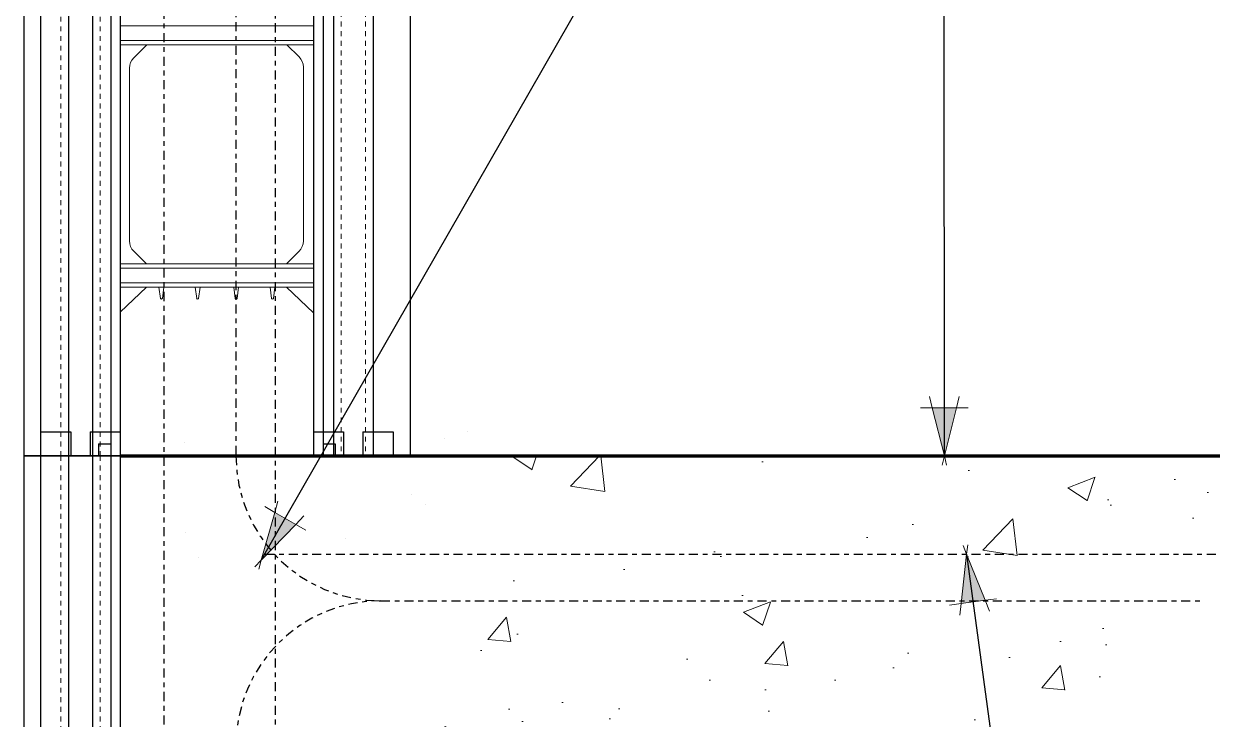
# Model space of a CAD drawing. Header units: inches. Extents: x -66.2 to 5.8, y 249.7 to 328.9.
# Drawn here: x -42.75 to -18.13, y 299.44 to 313.85 of the extents above; entities that cross this region are included whole.
import ezdxf

# ---------------------------------------------------------------- set-up
doc = ezdxf.new("R2010")
doc.units = ezdxf.units.IN
doc.header["$MEASUREMENT"] = 0
for name, pattern in [('CENTER', [2, 1.25, -0.25, 0.25, -0.25]), ('DASHED2', [0.375, 0.25, -0.125]), ('HIDDEN', [0.375, 0.25, -0.125])]:
    doc.linetypes.add(name, pattern=pattern)
for name, color, linetype, lineweight in [('A2 Hatch', 8, 'Continuous', 9), ('DETAILS', 7, 'Continuous', 13), ('DIM', 3, 'Continuous', 13), ('GRADE', 5, 'Continuous', 100), ('REBAR', 2, 'CENTER', 30)]:
    doc.layers.add(name, color=color, linetype=linetype, lineweight=lineweight)
doc.styles.add('ARCTEXT', font='arctext.shx', dxfattribs={"width": 0.85})
doc.dimstyles.new('ARCTEXT1-4', dxfattribs={"dimtxt": 4, "dimasz": 2, "dimexe": 2, "dimexo": 2, "dimgap": 2, "dimtad": 1, "dimdec": 4, "dimzin": 3, "dimdsep": 46, "dimlunit": 4, "dimtxsty": 'ARCTEXT', "dimblk": 'ARCHTICK', "dimcen": 2, "dimaunit": 1, "dimadec": 0, "dimazin": 0, "dimtfac": 1, "dimtdec": 4, "dimtmove": 2, "dimatfit": 3, "dimldrblk": 'arrow', "dimfxl": 1, "dimtolj": 1, "dimtzin": 0, "dimarcsym": 0})

# ---------------------------------------------------------------- blocks, each defined once
blk = doc.blocks.new('_ArchTick')
at = {"color": 0, "linetype": 'ByBlock', "const_width": 0.15}
blk.add_lwpolyline([(-0.5, -0.5), (0.5, 0.5)], dxfattribs=at)
blk = doc.blocks.new('arrow')
at = {"layer": 'DIM'}
blk.add_hatch(color=253, dxfattribs=at).paths.add_polyline_path([(-2, 0.5), (-2, -0.5), (0, 0)])
at = {"layer": 'DIM', "lineweight": 9}
for points in [[(-2, 0.983), (-2, 0.5), (-2.469, 0.617)], [(0.374, 0.094), (0, 0)], [(0.374, -0.094), (0, 0)], [(-2, -0.983), (-2, -0.5), (-2.469, -0.617)]]:
    blk.add_lwpolyline(points, dxfattribs=at)
at = {"layer": 'DIM', "lineweight": 15}
blk.add_lwpolyline([(0, 0), (-2, -0.5), (-2, 0.5), (0, 0)], dxfattribs=at)

msp = doc.modelspace()

# ---------------------------------------------------------------- hatches: boundary and pattern name
at = {"layer": 'A2 Hatch', "ltscale": 0.15}
h = msp.add_hatch(dxfattribs=at)
h.set_pattern_fill('AR-CONC', color=256, scale=0.8, style=0)
h.set_pattern_definition([(50, (-6098.183, 1932.9083), (5.7380815, -0.502017), [0.6, -6.6]), (355, (-6098.183, 1932.908), (-1.1100107, 6.017537), [0.48, -5.28]), (100.4514, (-6097.705, 1932.8664), (4.628075, 5.5155163), [0.5099215, -5.609137]), (46.1842, (-6098.183, 1934.508), (8.537928, -1.324152), [0.9, -9.9]), (96.6356, (-6097.471, 1934.398), (7.477302, 7.792943), [0.764882, -8.413704]), (351.1842, (-6098.183, 1934.508), (7.477296, 7.792949), [0.72, -7.92]), (21, (-6097.383, 1934.1083), (4.7752564, -3.220951), [0.6, -6.6]), (326, (-6097.383, 1934.108), (1.9465227, 5.8012004), [0.48, -5.28]), (71.4514, (-6096.985, 1933.84), (6.721781, 2.580244), [0.5099215, -5.609137]), (37.5, (-6098.183, 1932.9083), (0.09727884, 2.6631508), [0, -5.216, 0, -5.36, 0, -5.3]), (7.5, (-6098.183, 1932.9083), (2.1045563, 3.1552937), [0, -3.056, 0, -5.096, 0, -2.02]), (327.5, (-6099.967, 1932.9083), (4.2705795, -0.180439), [0, -2, 0, -6.24, 0, -8.28]), (317.5, (-6100.767, 1932.9083), (4.6654894, 0.8008399), [0, -2.6, 0, -4.144, 0, -5.88])])
h.paths.add_polyline_path([(-34.336, 296.89), (-0.708, 296.89), (0.773, 299.89), (-1.841, 301.18), (4.659, 301.18), (2.046, 302.47), (3.24, 304.89), (-34.336, 304.89)])

# ---------------------------------------------------------------- linework, layer by layer
at = {"color": 1}
for p, q in [((-42.396, 317.39), (-42.396, 304.89)), ((-41.821, 317.39), (-41.821, 304.89)), ((-41.321, 317.39), (-41.321, 304.89)), ((-40.746, 317.39), (-40.746, 304.89)), ((-36.746, 317.39), (-36.746, 304.89)), ((-40.946, 317.14), (-40.946, 304.89)), ((-36.546, 317.14), (-36.546, 304.89)), ((-42.746, 316.89), (-42.746, 304.89)), ((-36.331, 316.89), (-36.331, 304.89)), ((-35.511, 316.89), (-35.511, 304.89)), ((-34.746, 316.89), (-34.746, 304.89)), ((-42.396, 305.39), (-41.771, 305.39)), ((-42.396, 305.39), (-41.771, 305.39)), ((-42.396, 305.39), (-41.771, 305.39)), ((-42.396, 305.39), (-41.771, 305.39)), ((-42.396, 305.39), (-41.771, 305.39)), ((-42.396, 305.39), (-41.771, 305.39)), ((-42.396, 305.39), (-41.771, 305.39)), ((-42.396, 305.39), (-41.771, 305.39)), ((-42.396, 305.39), (-41.771, 305.39)), ((-42.396, 305.39), (-41.771, 305.39)), ((-42.396, 305.39), (-41.771, 305.39)), ((-42.396, 305.39), (-41.771, 305.39)), ((-42.396, 305.39), (-41.771, 305.39)), ((-42.396, 305.39), (-41.771, 305.39)), ((-42.396, 305.39), (-41.771, 305.39)), ((-42.396, 305.39), (-41.771, 305.39)), ((-41.771, 305.39), (-41.771, 304.89)), ((-41.771, 305.39), (-41.771, 304.89)), ((-41.771, 305.39), (-41.771, 304.89)), ((-41.771, 305.39), (-41.771, 304.89)), ((-41.771, 305.39), (-41.771, 304.89)), ((-41.771, 305.39), (-41.771, 304.89)), ((-41.771, 305.39), (-41.771, 304.89)), ((-41.771, 305.39), (-41.771, 304.89)), ((-41.771, 305.39), (-41.771, 304.89)), ((-41.771, 305.39), (-41.771, 304.89)), ((-41.771, 305.39), (-41.771, 304.89)), ((-41.771, 305.39), (-41.771, 304.89)), ((-41.771, 305.39), (-41.771, 304.89)), ((-41.771, 305.39), (-41.771, 304.89)), ((-41.771, 305.39), (-41.771, 304.89)), ((-41.771, 305.39), (-41.771, 304.89)), ((-41.371, 305.39), (-41.371, 304.89)), ((-41.371, 305.39), (-40.746, 305.39)), ((-41.371, 305.39), (-41.371, 304.89)), ((-41.371, 305.39), (-40.746, 305.39)), ((-41.371, 305.39), (-41.371, 304.89)), ((-41.371, 305.39), (-40.746, 305.39)), ((-41.371, 305.39), (-41.371, 304.89)), ((-41.371, 305.39), (-40.746, 305.39)), ((-41.371, 305.39), (-41.371, 304.89)), ((-41.371, 305.39), (-40.746, 305.39)), ((-41.371, 305.39), (-41.371, 304.89)), ((-41.371, 305.39), (-40.746, 305.39)), ((-41.371, 305.39), (-41.371, 304.89)), ((-41.371, 305.39), (-40.746, 305.39)), ((-41.371, 305.39), (-41.371, 304.89)), ((-41.371, 305.39), (-40.746, 305.39)), ((-41.371, 305.39), (-41.371, 304.89)), ((-41.371, 305.39), (-40.746, 305.39)), ((-41.371, 305.39), (-41.371, 304.89)), ((-41.371, 305.39), (-40.746, 305.39)), ((-41.371, 305.39), (-41.371, 304.89)), ((-41.371, 305.39), (-40.746, 305.39)), ((-41.371, 305.39), (-41.371, 304.89)), ((-41.371, 305.39), (-40.746, 305.39)), ((-41.371, 305.39), (-41.371, 304.89)), ((-41.371, 305.39), (-40.746, 305.39)), ((-41.371, 305.39), (-41.371, 304.89)), ((-41.371, 305.39), (-40.746, 305.39)), ((-41.371, 305.39), (-41.371, 304.89)), ((-41.371, 305.39), (-40.746, 305.39)), ((-41.371, 305.39), (-41.371, 304.89)), ((-41.371, 305.39), (-40.746, 305.39)), ((-36.746, 305.39), (-36.121, 305.39)), ((-36.746, 305.39), (-36.121, 305.39)), ((-36.746, 305.39), (-36.121, 305.39)), ((-36.746, 305.39), (-36.121, 305.39)), ((-36.746, 305.39), (-36.121, 305.39)), ((-36.746, 305.39), (-36.121, 305.39)), ((-36.746, 305.39), (-36.121, 305.39)), ((-36.746, 305.39), (-36.121, 305.39)), ((-36.746, 305.39), (-36.121, 305.39)), ((-36.746, 305.39), (-36.121, 305.39)), ((-36.746, 305.39), (-36.121, 305.39)), ((-36.746, 305.39), (-36.121, 305.39)), ((-36.746, 305.39), (-36.121, 305.39)), ((-36.746, 305.39), (-36.121, 305.39)), ((-36.746, 305.39), (-36.121, 305.39)), ((-36.746, 305.39), (-36.121, 305.39)), ((-36.121, 305.39), (-36.121, 304.89)), ((-36.121, 305.39), (-36.121, 304.89)), ((-36.121, 305.39), (-36.121, 304.89)), ((-36.121, 305.39), (-36.121, 304.89)), ((-36.121, 305.39), (-36.121, 304.89)), ((-36.121, 305.39), (-36.121, 304.89)), ((-36.121, 305.39), (-36.121, 304.89)), ((-36.121, 305.39), (-36.121, 304.89)), ((-36.121, 305.39), (-36.121, 304.89)), ((-36.121, 305.39), (-36.121, 304.89)), ((-36.121, 305.39), (-36.121, 304.89)), ((-36.121, 305.39), (-36.121, 304.89)), ((-36.121, 305.39), (-36.121, 304.89)), ((-36.121, 305.39), (-36.121, 304.89)), ((-36.121, 305.39), (-36.121, 304.89)), ((-36.121, 305.39), (-36.121, 304.89)), ((-35.721, 305.39), (-35.721, 304.89)), ((-35.721, 305.39), (-35.096, 305.39)), ((-35.721, 305.39), (-35.721, 304.89)), ((-35.721, 305.39), (-35.096, 305.39)), ((-35.721, 305.39), (-35.721, 304.89)), ((-35.721, 305.39), (-35.096, 305.39)), ((-35.721, 305.39), (-35.721, 304.89)), ((-35.721, 305.39), (-35.096, 305.39)), ((-35.721, 305.39), (-35.721, 304.89)), ((-35.721, 305.39), (-35.096, 305.39)), ((-35.721, 305.39), (-35.721, 304.89)), ((-35.721, 305.39), (-35.096, 305.39)), ((-35.721, 305.39), (-35.721, 304.89)), ((-35.721, 305.39), (-35.096, 305.39)), ((-35.721, 305.39), (-35.721, 304.89)), ((-35.721, 305.39), (-35.096, 305.39)), ((-35.721, 305.39), (-35.721, 304.89)), ((-35.721, 305.39), (-35.096, 305.39)), ((-35.721, 305.39), (-35.721, 304.89)), ((-35.721, 305.39), (-35.096, 305.39)), ((-35.721, 305.39), (-35.721, 304.89)), ((-35.721, 305.39), (-35.096, 305.39)), ((-35.721, 305.39), (-35.721, 304.89)), ((-35.721, 305.39), (-35.096, 305.39)), ((-35.721, 305.39), (-35.721, 304.89)), ((-35.721, 305.39), (-35.096, 305.39)), ((-35.721, 305.39), (-35.721, 304.89)), ((-35.721, 305.39), (-35.096, 305.39)), ((-35.721, 305.39), (-35.721, 304.89)), ((-35.721, 305.39), (-35.096, 305.39)), ((-35.721, 305.39), (-35.721, 304.89)), ((-35.721, 305.39), (-35.096, 305.39)), ((-35.096, 305.39), (-35.096, 304.89)), ((-35.096, 305.39), (-35.096, 304.89)), ((-35.096, 305.39), (-35.096, 304.89)), ((-35.096, 305.39), (-35.096, 304.89)), ((-35.096, 305.39), (-35.096, 304.89)), ((-35.096, 305.39), (-35.096, 304.89)), ((-35.096, 305.39), (-35.096, 304.89)), ((-35.096, 305.39), (-35.096, 304.89)), ((-35.096, 305.39), (-35.096, 304.89)), ((-35.096, 305.39), (-35.096, 304.89)), ((-35.096, 305.39), (-35.096, 304.89)), ((-35.096, 305.39), (-35.096, 304.89)), ((-35.096, 305.39), (-35.096, 304.89)), ((-35.096, 305.39), (-35.096, 304.89)), ((-35.096, 305.39), (-35.096, 304.89)), ((-35.096, 305.39), (-35.096, 304.89)), ((-41.196, 305.14), (-41.196, 304.89)), ((-41.196, 305.14), (-40.946, 305.14)), ((-41.196, 305.14), (-41.196, 304.89)), ((-41.196, 305.14), (-40.946, 305.14)), ((-41.196, 305.14), (-41.196, 304.89)), ((-41.196, 305.14), (-40.946, 305.14)), ((-41.196, 305.14), (-41.196, 304.89)), ((-41.196, 305.14), (-40.946, 305.14)), ((-41.196, 305.14), (-41.196, 304.89)), ((-41.196, 305.14), (-40.946, 305.14)), ((-41.196, 305.14), (-41.196, 304.89)), ((-41.196, 305.14), (-40.946, 305.14)), ((-41.196, 305.14), (-41.196, 304.89)), ((-41.196, 305.14), (-40.946, 305.14)), ((-41.196, 305.14), (-41.196, 304.89)), ((-41.196, 305.14), (-40.946, 305.14)), ((-41.196, 305.14), (-41.196, 304.89)), ((-41.196, 305.14), (-40.946, 305.14)), ((-41.196, 305.14), (-41.196, 304.89)), ((-41.196, 305.14), (-40.946, 305.14)), ((-41.196, 305.14), (-41.196, 304.89)), ((-41.196, 305.14), (-40.946, 305.14)), ((-41.196, 305.14), (-41.196, 304.89)), ((-41.196, 305.14), (-40.946, 305.14)), ((-41.196, 305.14), (-41.196, 304.89)), ((-41.196, 305.14), (-40.946, 305.14)), ((-41.196, 305.14), (-41.196, 304.89)), ((-41.196, 305.14), (-40.946, 305.14)), ((-41.196, 305.14), (-41.196, 304.89)), ((-41.196, 305.14), (-40.946, 305.14)), ((-41.196, 305.14), (-41.196, 304.89)), ((-41.196, 305.14), (-40.946, 305.14)), ((-36.546, 305.14), (-36.296, 305.14)), ((-36.546, 305.14), (-36.296, 305.14)), ((-36.546, 305.14), (-36.296, 305.14)), ((-36.546, 305.14), (-36.296, 305.14)), ((-36.546, 305.14), (-36.296, 305.14)), ((-36.546, 305.14), (-36.296, 305.14)), ((-36.546, 305.14), (-36.296, 305.14)), ((-36.546, 305.14), (-36.296, 305.14)), ((-36.546, 305.14), (-36.296, 305.14)), ((-36.546, 305.14), (-36.296, 305.14)), ((-36.546, 305.14), (-36.296, 305.14)), ((-36.546, 305.14), (-36.296, 305.14)), ((-36.546, 305.14), (-36.296, 305.14)), ((-36.546, 305.14), (-36.296, 305.14)), ((-36.546, 305.14), (-36.296, 305.14)), ((-36.546, 305.14), (-36.296, 305.14)), ((-36.296, 305.14), (-36.296, 304.89)), ((-36.296, 305.14), (-36.296, 304.89)), ((-36.296, 305.14), (-36.296, 304.89)), ((-36.296, 305.14), (-36.296, 304.89)), ((-36.296, 305.14), (-36.296, 304.89)), ((-36.296, 305.14), (-36.296, 304.89)), ((-36.296, 305.14), (-36.296, 304.89)), ((-36.296, 305.14), (-36.296, 304.89)), ((-36.296, 305.14), (-36.296, 304.89)), ((-36.296, 305.14), (-36.296, 304.89)), ((-36.296, 305.14), (-36.296, 304.89)), ((-36.296, 305.14), (-36.296, 304.89)), ((-36.296, 305.14), (-36.296, 304.89)), ((-36.296, 305.14), (-36.296, 304.89)), ((-36.296, 305.14), (-36.296, 304.89)), ((-36.296, 305.14), (-36.296, 304.89)), ((-42.746, 304.89), (-40.746, 304.89)), ((-42.746, 304.89), (-41.196, 304.89)), ((-42.746, 304.89), (-40.746, 304.89)), ((-42.746, 304.89), (-40.746, 304.89)), ((-42.746, 304.89), (-41.196, 304.89)), ((-42.746, 304.89), (-40.746, 304.89)), ((-42.746, 304.89), (-40.746, 304.89)), ((-42.746, 304.89), (-40.746, 304.89)), ((-42.746, 304.89), (-41.196, 304.89)), ((-42.746, 304.89), (-40.746, 304.89)), ((-42.746, 304.89), (-40.746, 304.89)), ((-42.746, 304.89), (-41.196, 304.89)), ((-42.746, 304.89), (-40.746, 304.89)), ((-42.746, 304.89), (-40.746, 304.89)), ((-42.746, 304.89), (-40.746, 304.89)), ((-42.746, 304.89), (-41.196, 304.89)), ((-42.746, 304.89), (-40.746, 304.89)), ((-42.746, 304.89), (-40.746, 304.89)), ((-42.746, 304.89), (-41.196, 304.89)), ((-42.746, 304.89), (-40.746, 304.89)), ((-42.746, 304.89), (-40.746, 304.89)), ((-42.746, 304.89), (-40.746, 304.89)), ((-42.746, 304.89), (-41.196, 304.89)), ((-42.746, 304.89), (-40.746, 304.89)), ((-42.746, 304.89), (-40.746, 304.89)), ((-42.746, 304.89), (-41.196, 304.89)), ((-42.746, 304.89), (-40.746, 304.89)), ((-42.746, 304.89), (-40.746, 304.89)), ((-42.746, 304.89), (-40.746, 304.89)), ((-42.746, 304.89), (-41.196, 304.89)), ((-42.746, 304.89), (-40.746, 304.89)), ((-42.746, 304.89), (-40.746, 304.89)), ((-42.746, 304.89), (-41.196, 304.89)), ((-42.746, 304.89), (-40.746, 304.89)), ((-42.746, 304.89), (-40.746, 304.89)), ((-42.746, 304.89), (-40.746, 304.89)), ((-42.746, 304.89), (-41.196, 304.89)), ((-42.746, 304.89), (-40.746, 304.89)), ((-42.746, 304.89), (-40.746, 304.89)), ((-42.746, 304.89), (-41.196, 304.89)), ((-42.746, 304.89), (-40.746, 304.89)), ((-42.746, 304.89), (-40.746, 304.89)), ((-42.746, 304.89), (-40.746, 304.89)), ((-42.746, 304.89), (-41.196, 304.89)), ((-42.746, 304.89), (-40.746, 304.89)), ((-42.746, 304.89), (-40.746, 304.89)), ((-42.746, 304.89), (-41.196, 304.89)), ((-42.746, 304.89), (-40.746, 304.89)), ((-42.746, 304.89), (-40.746, 304.89)), ((-42.746, 304.89), (-40.746, 304.89)), ((-42.746, 304.89), (-41.196, 304.89)), ((-42.746, 304.89), (-40.746, 304.89)), ((-42.746, 304.89), (-40.746, 304.89)), ((-42.746, 304.89), (-41.196, 304.89)), ((-42.746, 304.89), (-40.746, 304.89)), ((-42.746, 304.89), (-40.746, 304.89)), ((-42.746, 304.89), (-42.746, 284.89)), ((-42.396, 304.89), (-42.396, 284.89)), ((-41.321, 304.89), (-41.821, 304.89)), ((-41.321, 304.89), (-41.821, 304.89)), ((-41.321, 304.89), (-41.821, 304.89)), ((-41.321, 304.89), (-41.821, 304.89)), ((-41.321, 304.89), (-41.821, 304.89)), ((-41.321, 304.89), (-41.821, 304.89)), ((-41.321, 304.89), (-41.821, 304.89)), ((-41.321, 304.89), (-41.821, 304.89)), ((-41.321, 304.89), (-41.821, 304.89)), ((-41.321, 304.89), (-41.821, 304.89)), ((-41.321, 304.89), (-41.821, 304.89)), ((-41.321, 304.89), (-41.821, 304.89)), ((-41.321, 304.89), (-41.821, 304.89)), ((-41.321, 304.89), (-41.821, 304.89)), ((-41.321, 304.89), (-41.821, 304.89)), ((-41.321, 304.89), (-41.821, 304.89)), ((-41.821, 304.89), (-41.821, 284.89)), ((-41.321, 304.89), (-41.321, 284.89)), ((-40.946, 304.89), (-40.746, 304.89)), ((-40.946, 304.89), (-40.746, 304.89)), ((-40.946, 304.89), (-40.746, 304.89)), ((-40.946, 304.89), (-40.746, 304.89)), ((-40.946, 304.89), (-40.746, 304.89)), ((-40.946, 304.89), (-40.746, 304.89)), ((-40.946, 304.89), (-40.746, 304.89)), ((-40.946, 304.89), (-40.746, 304.89)), ((-40.946, 304.89), (-40.746, 304.89)), ((-40.946, 304.89), (-40.746, 304.89)), ((-40.946, 304.89), (-40.746, 304.89)), ((-40.946, 304.89), (-40.746, 304.89)), ((-40.946, 304.89), (-40.746, 304.89)), ((-40.946, 304.89), (-40.746, 304.89)), ((-40.946, 304.89), (-40.746, 304.89)), ((-40.946, 304.89), (-40.746, 304.89)), ((-40.946, 304.89), (-40.946, 284.89)), ((-40.746, 304.89), (-40.746, 284.89)), ((-36.746, 304.89), (-34.746, 304.89)), ((-36.746, 304.89), (-36.546, 304.89)), ((-36.746, 304.89), (-34.746, 304.89)), ((-36.746, 304.89), (-34.746, 304.89)), ((-36.746, 304.89), (-36.546, 304.89)), ((-36.746, 304.89), (-34.746, 304.89)), ((-36.746, 304.89), (-34.746, 304.89)), ((-36.746, 304.89), (-34.746, 304.89)), ((-36.746, 304.89), (-36.546, 304.89)), ((-36.746, 304.89), (-34.746, 304.89)), ((-36.746, 304.89), (-34.746, 304.89)), ((-36.746, 304.89), (-36.546, 304.89)), ((-36.746, 304.89), (-34.746, 304.89)), ((-36.746, 304.89), (-34.746, 304.89)), ((-36.746, 304.89), (-34.746, 304.89)), ((-36.746, 304.89), (-36.546, 304.89)), ((-36.746, 304.89), (-34.746, 304.89)), ((-36.746, 304.89), (-34.746, 304.89)), ((-36.746, 304.89), (-36.546, 304.89)), ((-36.746, 304.89), (-34.746, 304.89)), ((-36.746, 304.89), (-34.746, 304.89)), ((-36.746, 304.89), (-34.746, 304.89)), ((-36.746, 304.89), (-36.546, 304.89)), ((-36.746, 304.89), (-34.746, 304.89)), ((-36.746, 304.89), (-34.746, 304.89)), ((-36.746, 304.89), (-36.546, 304.89)), ((-36.746, 304.89), (-34.746, 304.89)), ((-36.746, 304.89), (-34.746, 304.89)), ((-36.746, 304.89), (-34.746, 304.89)), ((-36.746, 304.89), (-36.546, 304.89)), ((-36.746, 304.89), (-34.746, 304.89)), ((-36.746, 304.89), (-34.746, 304.89)), ((-36.746, 304.89), (-36.546, 304.89)), ((-36.746, 304.89), (-34.746, 304.89)), ((-36.746, 304.89), (-34.746, 304.89)), ((-36.746, 304.89), (-34.746, 304.89)), ((-36.746, 304.89), (-36.546, 304.89)), ((-36.746, 304.89), (-34.746, 304.89)), ((-36.746, 304.89), (-34.746, 304.89)), ((-36.746, 304.89), (-36.546, 304.89)), ((-36.746, 304.89), (-34.746, 304.89)), ((-36.746, 304.89), (-34.746, 304.89)), ((-36.746, 304.89), (-34.746, 304.89)), ((-36.746, 304.89), (-36.546, 304.89)), ((-36.746, 304.89), (-34.746, 304.89)), ((-36.746, 304.89), (-34.746, 304.89)), ((-36.746, 304.89), (-36.546, 304.89)), ((-36.746, 304.89), (-34.746, 304.89)), ((-36.746, 304.89), (-34.746, 304.89)), ((-36.746, 304.89), (-34.746, 304.89)), ((-36.746, 304.89), (-36.546, 304.89)), ((-36.746, 304.89), (-34.746, 304.89)), ((-36.746, 304.89), (-34.746, 304.89)), ((-36.746, 304.89), (-36.546, 304.89)), ((-36.746, 304.89), (-34.746, 304.89)), ((-36.746, 304.89), (-34.746, 304.89)), ((-36.331, 304.89), (-34.746, 304.89)), ((-36.331, 304.89), (-34.746, 304.89)), ((-36.331, 304.89), (-34.746, 304.89)), ((-36.331, 304.89), (-34.746, 304.89)), ((-36.331, 304.89), (-34.746, 304.89)), ((-36.331, 304.89), (-34.746, 304.89)), ((-36.331, 304.89), (-34.746, 304.89)), ((-36.331, 304.89), (-34.746, 304.89)), ((-36.331, 304.89), (-34.746, 304.89)), ((-36.331, 304.89), (-34.746, 304.89)), ((-36.331, 304.89), (-34.746, 304.89)), ((-36.331, 304.89), (-34.746, 304.89)), ((-36.331, 304.89), (-34.746, 304.89)), ((-36.331, 304.89), (-34.746, 304.89)), ((-36.331, 304.89), (-34.746, 304.89)), ((-36.331, 304.89), (-34.746, 304.89)), ((-33.336, 304.89), (-31.419, 304.89)), ((-33.044, 304.89), (-33.336, 304.89))]:
    msp.add_line(p, q, dxfattribs=at)
at = {"ltscale": 0.15}
for p, q in [((-34.745, 305.966), (-34.745, 305.966)), ((-34.025, 305.253), (-34.025, 305.253)), ((-33.555, 305.393), (-33.555, 305.393)), ((-39.411, 305.165), (-39.411, 305.165)), ((-40.746, 304.89), (-42.746, 304.89)), ((-40.746, 304.89), (-42.746, 304.89)), ((-40.746, 304.89), (-42.746, 304.89)), ((-40.746, 304.89), (-42.746, 304.89)), ((-40.746, 304.89), (-42.746, 304.89)), ((-40.746, 304.89), (-42.746, 304.89)), ((-40.746, 304.89), (-42.746, 304.89)), ((-40.746, 304.89), (-42.746, 304.89)), ((-40.746, 304.89), (-42.746, 304.89)), ((-40.746, 304.89), (-42.746, 304.89)), ((-40.746, 304.89), (-42.746, 304.89)), ((-40.746, 304.89), (-42.746, 304.89)), ((-40.746, 304.89), (-42.746, 304.89)), ((-40.746, 304.89), (-42.746, 304.89)), ((-40.746, 304.89), (-42.746, 304.89)), ((-40.746, 304.89), (-42.746, 304.89)), ((-41.771, 304.89), (-41.371, 304.89)), ((-41.771, 304.89), (-41.371, 304.89)), ((-41.771, 304.89), (-41.371, 304.89)), ((-41.771, 304.89), (-41.371, 304.89)), ((-41.771, 304.89), (-41.371, 304.89)), ((-41.771, 304.89), (-41.371, 304.89)), ((-41.771, 304.89), (-41.371, 304.89)), ((-41.771, 304.89), (-41.371, 304.89)), ((-41.771, 304.89), (-41.371, 304.89)), ((-41.771, 304.89), (-41.371, 304.89)), ((-41.771, 304.89), (-41.371, 304.89)), ((-41.771, 304.89), (-41.371, 304.89)), ((-41.771, 304.89), (-41.371, 304.89)), ((-41.771, 304.89), (-41.371, 304.89)), ((-41.771, 304.89), (-41.371, 304.89)), ((-41.771, 304.89), (-41.371, 304.89)), ((-36.746, 304.89), (-34.746, 304.89)), ((-36.746, 304.89), (-34.746, 304.89)), ((-36.746, 304.89), (-34.746, 304.89)), ((-36.746, 304.89), (-34.746, 304.89)), ((-36.746, 304.89), (-34.746, 304.89)), ((-36.746, 304.89), (-34.746, 304.89)), ((-36.746, 304.89), (-34.746, 304.89)), ((-36.746, 304.89), (-34.746, 304.89)), ((-36.746, 304.89), (-34.746, 304.89)), ((-36.746, 304.89), (-34.746, 304.89)), ((-36.746, 304.89), (-34.746, 304.89)), ((-36.746, 304.89), (-34.746, 304.89)), ((-36.746, 304.89), (-34.746, 304.89)), ((-36.746, 304.89), (-34.746, 304.89)), ((-36.746, 304.89), (-34.746, 304.89)), ((-36.746, 304.89), (-34.746, 304.89)), ((-34.722, 304.096), (-34.722, 304.096)), ((-34.423, 303.89), (-34.423, 303.89)), ((-39.387, 303.295), (-39.387, 303.295)), ((-36.09, 303.184), (-36.09, 303.184)), ((-39.12, 302.785), (-39.12, 302.785))]:
    msp.add_line(p, q, dxfattribs=at)
at = {"color": 1, "linetype": 'HIDDEN', "ltscale": 0.02}
for p, q in [((-42.396, 305.39), (-41.771, 305.39)), ((-42.396, 305.39), (-41.771, 305.39)), ((-42.396, 305.39), (-41.771, 305.39)), ((-42.396, 305.39), (-41.771, 305.39)), ((-42.396, 305.39), (-41.771, 305.39)), ((-42.396, 305.39), (-41.771, 305.39)), ((-42.396, 305.39), (-41.771, 305.39)), ((-42.396, 305.39), (-41.771, 305.39)), ((-42.396, 305.39), (-41.771, 305.39)), ((-42.396, 305.39), (-41.771, 305.39)), ((-42.396, 305.39), (-41.771, 305.39)), ((-42.396, 305.39), (-41.771, 305.39)), ((-42.396, 305.39), (-41.771, 305.39)), ((-42.396, 305.39), (-41.771, 305.39)), ((-42.396, 305.39), (-41.771, 305.39)), ((-42.396, 305.39), (-41.771, 305.39)), ((-42.396, 305.39), (-41.771, 305.39)), ((-42.396, 305.39), (-41.771, 305.39)), ((-42.396, 305.39), (-41.771, 305.39)), ((-42.396, 305.39), (-41.771, 305.39)), ((-42.396, 305.39), (-41.771, 305.39)), ((-42.396, 305.39), (-41.771, 305.39)), ((-42.396, 305.39), (-41.771, 305.39)), ((-42.396, 305.39), (-41.771, 305.39)), ((-42.396, 305.39), (-41.771, 305.39)), ((-42.396, 305.39), (-41.771, 305.39)), ((-42.396, 305.39), (-41.771, 305.39)), ((-42.396, 305.39), (-41.771, 305.39)), ((-42.396, 305.39), (-41.771, 305.39)), ((-42.396, 305.39), (-41.771, 305.39)), ((-42.396, 305.39), (-41.771, 305.39)), ((-42.396, 305.39), (-41.771, 305.39)), ((-42.396, 305.39), (-41.771, 305.39)), ((-42.396, 305.39), (-41.771, 305.39)), ((-42.396, 305.39), (-41.771, 305.39)), ((-42.396, 305.39), (-41.771, 305.39)), ((-42.396, 305.39), (-41.771, 305.39)), ((-42.396, 305.39), (-41.771, 305.39)), ((-42.396, 305.39), (-41.771, 305.39)), ((-42.396, 305.39), (-41.771, 305.39)), ((-41.771, 305.39), (-41.771, 304.89)), ((-41.771, 305.39), (-41.771, 304.89)), ((-41.771, 305.39), (-41.771, 304.89)), ((-41.771, 305.39), (-41.771, 304.89)), ((-41.771, 305.39), (-41.771, 304.89)), ((-41.771, 305.39), (-41.771, 304.89)), ((-41.771, 305.39), (-41.771, 304.89)), ((-41.771, 305.39), (-41.771, 304.89)), ((-41.771, 305.39), (-41.771, 304.89)), ((-41.771, 305.39), (-41.771, 304.89)), ((-41.771, 305.39), (-41.771, 304.89)), ((-41.771, 305.39), (-41.771, 304.89)), ((-41.771, 305.39), (-41.771, 304.89)), ((-41.771, 305.39), (-41.771, 304.89)), ((-41.771, 305.39), (-41.771, 304.89)), ((-41.771, 305.39), (-41.771, 304.89)), ((-41.771, 305.39), (-41.771, 304.89)), ((-41.771, 305.39), (-41.771, 304.89)), ((-41.771, 305.39), (-41.771, 304.89)), ((-41.771, 305.39), (-41.771, 304.89)), ((-41.771, 305.39), (-41.771, 304.89)), ((-41.771, 305.39), (-41.771, 304.89)), ((-41.771, 305.39), (-41.771, 304.89)), ((-41.771, 305.39), (-41.771, 304.89)), ((-41.771, 305.39), (-41.771, 304.89)), ((-41.771, 305.39), (-41.771, 304.89)), ((-41.771, 305.39), (-41.771, 304.89)), ((-41.771, 305.39), (-41.771, 304.89)), ((-41.771, 305.39), (-41.771, 304.89)), ((-41.771, 305.39), (-41.771, 304.89)), ((-41.771, 305.39), (-41.771, 304.89)), ((-41.771, 305.39), (-41.771, 304.89)), ((-41.771, 305.39), (-41.771, 304.89)), ((-41.771, 305.39), (-41.771, 304.89)), ((-41.771, 305.39), (-41.771, 304.89)), ((-41.771, 305.39), (-41.771, 304.89)), ((-41.771, 305.39), (-41.771, 304.89)), ((-41.771, 305.39), (-41.771, 304.89)), ((-41.771, 305.39), (-41.771, 304.89)), ((-41.771, 305.39), (-41.771, 304.89)), ((-41.371, 305.39), (-41.371, 304.89)), ((-41.371, 305.39), (-40.746, 305.39)), ((-41.371, 305.39), (-41.371, 304.89)), ((-41.371, 305.39), (-40.746, 305.39)), ((-41.371, 305.39), (-41.371, 304.89)), ((-41.371, 305.39), (-40.746, 305.39)), ((-41.371, 305.39), (-41.371, 304.89)), ((-41.371, 305.39), (-40.746, 305.39)), ((-41.371, 305.39), (-41.371, 304.89)), ((-41.371, 305.39), (-40.746, 305.39)), ((-41.371, 305.39), (-41.371, 304.89)), ((-41.371, 305.39), (-40.746, 305.39)), ((-41.371, 305.39), (-41.371, 304.89)), ((-41.371, 305.39), (-40.746, 305.39)), ((-41.371, 305.39), (-41.371, 304.89)), ((-41.371, 305.39), (-40.746, 305.39)), ((-41.371, 305.39), (-41.371, 304.89)), ((-41.371, 305.39), (-40.746, 305.39)), ((-41.371, 305.39), (-41.371, 304.89)), ((-41.371, 305.39), (-40.746, 305.39)), ((-41.371, 305.39), (-41.371, 304.89)), ((-41.371, 305.39), (-40.746, 305.39)), ((-41.371, 305.39), (-41.371, 304.89)), ((-41.371, 305.39), (-40.746, 305.39)), ((-41.371, 305.39), (-41.371, 304.89)), ((-41.371, 305.39), (-40.746, 305.39)), ((-41.371, 305.39), (-41.371, 304.89)), ((-41.371, 305.39), (-40.746, 305.39)), ((-41.371, 305.39), (-41.371, 304.89)), ((-41.371, 305.39), (-40.746, 305.39)), ((-41.371, 305.39), (-41.371, 304.89)), ((-41.371, 305.39), (-40.746, 305.39)), ((-41.371, 305.39), (-41.371, 304.89)), ((-41.371, 305.39), (-40.746, 305.39)), ((-41.371, 305.39), (-41.371, 304.89)), ((-41.371, 305.39), (-40.746, 305.39)), ((-41.371, 305.39), (-41.371, 304.89)), ((-41.371, 305.39), (-40.746, 305.39)), ((-41.371, 305.39), (-41.371, 304.89)), ((-41.371, 305.39), (-40.746, 305.39)), ((-41.371, 305.39), (-41.371, 304.89)), ((-41.371, 305.39), (-40.746, 305.39)), ((-41.371, 305.39), (-41.371, 304.89)), ((-41.371, 305.39), (-40.746, 305.39)), ((-41.371, 305.39), (-41.371, 304.89)), ((-41.371, 305.39), (-40.746, 305.39)), ((-41.371, 305.39), (-41.371, 304.89)), ((-41.371, 305.39), (-40.746, 305.39)), ((-41.371, 305.39), (-41.371, 304.89)), ((-41.371, 305.39), (-40.746, 305.39)), ((-41.371, 305.39), (-41.371, 304.89)), ((-41.371, 305.39), (-40.746, 305.39)), ((-41.371, 305.39), (-41.371, 304.89)), ((-41.371, 305.39), (-40.746, 305.39)), ((-41.371, 305.39), (-41.371, 304.89)), ((-41.371, 305.39), (-40.746, 305.39)), ((-41.371, 305.39), (-41.371, 304.89)), ((-41.371, 305.39), (-40.746, 305.39)), ((-41.371, 305.39), (-41.371, 304.89)), ((-41.371, 305.39), (-40.746, 305.39)), ((-41.371, 305.39), (-41.371, 304.89)), ((-41.371, 305.39), (-40.746, 305.39)), ((-41.371, 305.39), (-41.371, 304.89)), ((-41.371, 305.39), (-40.746, 305.39)), ((-41.371, 305.39), (-41.371, 304.89)), ((-41.371, 305.39), (-40.746, 305.39)), ((-41.371, 305.39), (-41.371, 304.89)), ((-41.371, 305.39), (-40.746, 305.39)), ((-41.371, 305.39), (-41.371, 304.89)), ((-41.371, 305.39), (-40.746, 305.39)), ((-41.371, 305.39), (-41.371, 304.89)), ((-41.371, 305.39), (-40.746, 305.39)), ((-41.371, 305.39), (-41.371, 304.89)), ((-41.371, 305.39), (-40.746, 305.39)), ((-41.371, 305.39), (-41.371, 304.89)), ((-41.371, 305.39), (-40.746, 305.39)), ((-41.371, 305.39), (-41.371, 304.89)), ((-41.371, 305.39), (-40.746, 305.39)), ((-41.371, 305.39), (-41.371, 304.89)), ((-41.371, 305.39), (-40.746, 305.39)), ((-36.746, 305.39), (-36.121, 305.39)), ((-36.746, 305.39), (-36.121, 305.39)), ((-36.746, 305.39), (-36.121, 305.39)), ((-36.746, 305.39), (-36.121, 305.39)), ((-36.746, 305.39), (-36.121, 305.39)), ((-36.746, 305.39), (-36.121, 305.39)), ((-36.746, 305.39), (-36.121, 305.39)), ((-36.746, 305.39), (-36.121, 305.39)), ((-36.746, 305.39), (-36.121, 305.39)), ((-36.746, 305.39), (-36.121, 305.39)), ((-36.746, 305.39), (-36.121, 305.39)), ((-36.746, 305.39), (-36.121, 305.39)), ((-36.746, 305.39), (-36.121, 305.39)), ((-36.746, 305.39), (-36.121, 305.39)), ((-36.746, 305.39), (-36.121, 305.39)), ((-36.746, 305.39), (-36.121, 305.39)), ((-36.746, 305.39), (-36.121, 305.39)), ((-36.746, 305.39), (-36.121, 305.39)), ((-36.746, 305.39), (-36.121, 305.39)), ((-36.746, 305.39), (-36.121, 305.39)), ((-36.746, 305.39), (-36.121, 305.39)), ((-36.746, 305.39), (-36.121, 305.39)), ((-36.746, 305.39), (-36.121, 305.39)), ((-36.746, 305.39), (-36.121, 305.39)), ((-36.746, 305.39), (-36.121, 305.39)), ((-36.746, 305.39), (-36.121, 305.39)), ((-36.746, 305.39), (-36.121, 305.39)), ((-36.746, 305.39), (-36.121, 305.39)), ((-36.746, 305.39), (-36.121, 305.39)), ((-36.746, 305.39), (-36.121, 305.39)), ((-36.746, 305.39), (-36.121, 305.39)), ((-36.746, 305.39), (-36.121, 305.39)), ((-36.746, 305.39), (-36.121, 305.39)), ((-36.746, 305.39), (-36.121, 305.39)), ((-36.746, 305.39), (-36.121, 305.39)), ((-36.746, 305.39), (-36.121, 305.39)), ((-36.746, 305.39), (-36.121, 305.39)), ((-36.746, 305.39), (-36.121, 305.39)), ((-36.746, 305.39), (-36.121, 305.39)), ((-36.746, 305.39), (-36.121, 305.39)), ((-36.121, 305.39), (-36.121, 304.89)), ((-36.121, 305.39), (-36.121, 304.89)), ((-36.121, 305.39), (-36.121, 304.89)), ((-36.121, 305.39), (-36.121, 304.89)), ((-36.121, 305.39), (-36.121, 304.89)), ((-36.121, 305.39), (-36.121, 304.89)), ((-36.121, 305.39), (-36.121, 304.89)), ((-36.121, 305.39), (-36.121, 304.89)), ((-36.121, 305.39), (-36.121, 304.89)), ((-36.121, 305.39), (-36.121, 304.89)), ((-36.121, 305.39), (-36.121, 304.89)), ((-36.121, 305.39), (-36.121, 304.89)), ((-36.121, 305.39), (-36.121, 304.89)), ((-36.121, 305.39), (-36.121, 304.89)), ((-36.121, 305.39), (-36.121, 304.89)), ((-36.121, 305.39), (-36.121, 304.89)), ((-36.121, 305.39), (-36.121, 304.89)), ((-36.121, 305.39), (-36.121, 304.89)), ((-36.121, 305.39), (-36.121, 304.89)), ((-36.121, 305.39), (-36.121, 304.89)), ((-36.121, 305.39), (-36.121, 304.89)), ((-36.121, 305.39), (-36.121, 304.89)), ((-36.121, 305.39), (-36.121, 304.89)), ((-36.121, 305.39), (-36.121, 304.89)), ((-36.121, 305.39), (-36.121, 304.89)), ((-36.121, 305.39), (-36.121, 304.89)), ((-36.121, 305.39), (-36.121, 304.89)), ((-36.121, 305.39), (-36.121, 304.89)), ((-36.121, 305.39), (-36.121, 304.89)), ((-36.121, 305.39), (-36.121, 304.89)), ((-36.121, 305.39), (-36.121, 304.89)), ((-36.121, 305.39), (-36.121, 304.89)), ((-36.121, 305.39), (-36.121, 304.89)), ((-36.121, 305.39), (-36.121, 304.89)), ((-36.121, 305.39), (-36.121, 304.89)), ((-36.121, 305.39), (-36.121, 304.89)), ((-36.121, 305.39), (-36.121, 304.89)), ((-36.121, 305.39), (-36.121, 304.89)), ((-36.121, 305.39), (-36.121, 304.89)), ((-36.121, 305.39), (-36.121, 304.89)), ((-35.721, 305.39), (-35.721, 304.89)), ((-35.721, 305.39), (-35.096, 305.39)), ((-35.721, 305.39), (-35.721, 304.89)), ((-35.721, 305.39), (-35.096, 305.39)), ((-35.721, 305.39), (-35.721, 304.89)), ((-35.721, 305.39), (-35.096, 305.39)), ((-35.721, 305.39), (-35.721, 304.89)), ((-35.721, 305.39), (-35.096, 305.39)), ((-35.721, 305.39), (-35.721, 304.89)), ((-35.721, 305.39), (-35.096, 305.39)), ((-35.721, 305.39), (-35.721, 304.89)), ((-35.721, 305.39), (-35.096, 305.39)), ((-35.721, 305.39), (-35.721, 304.89)), ((-35.721, 305.39), (-35.096, 305.39)), ((-35.721, 305.39), (-35.721, 304.89)), ((-35.721, 305.39), (-35.096, 305.39)), ((-35.721, 305.39), (-35.721, 304.89)), ((-35.721, 305.39), (-35.096, 305.39)), ((-35.721, 305.39), (-35.721, 304.89)), ((-35.721, 305.39), (-35.096, 305.39)), ((-35.721, 305.39), (-35.721, 304.89)), ((-35.721, 305.39), (-35.096, 305.39)), ((-35.721, 305.39), (-35.721, 304.89)), ((-35.721, 305.39), (-35.096, 305.39)), ((-35.721, 305.39), (-35.721, 304.89)), ((-35.721, 305.39), (-35.096, 305.39)), ((-35.721, 305.39), (-35.721, 304.89)), ((-35.721, 305.39), (-35.096, 305.39)), ((-35.721, 305.39), (-35.721, 304.89)), ((-35.721, 305.39), (-35.096, 305.39)), ((-35.721, 305.39), (-35.721, 304.89)), ((-35.721, 305.39), (-35.096, 305.39)), ((-35.721, 305.39), (-35.721, 304.89)), ((-35.721, 305.39), (-35.096, 305.39)), ((-35.721, 305.39), (-35.721, 304.89)), ((-35.721, 305.39), (-35.096, 305.39)), ((-35.721, 305.39), (-35.721, 304.89)), ((-35.721, 305.39), (-35.096, 305.39)), ((-35.721, 305.39), (-35.721, 304.89)), ((-35.721, 305.39), (-35.096, 305.39)), ((-35.721, 305.39), (-35.721, 304.89)), ((-35.721, 305.39), (-35.096, 305.39)), ((-35.721, 305.39), (-35.721, 304.89)), ((-35.721, 305.39), (-35.096, 305.39)), ((-35.721, 305.39), (-35.721, 304.89)), ((-35.721, 305.39), (-35.096, 305.39)), ((-35.721, 305.39), (-35.721, 304.89)), ((-35.721, 305.39), (-35.096, 305.39)), ((-35.721, 305.39), (-35.721, 304.89)), ((-35.721, 305.39), (-35.096, 305.39)), ((-35.721, 305.39), (-35.721, 304.89)), ((-35.721, 305.39), (-35.096, 305.39)), ((-35.721, 305.39), (-35.721, 304.89)), ((-35.721, 305.39), (-35.096, 305.39)), ((-35.721, 305.39), (-35.721, 304.89)), ((-35.721, 305.39), (-35.096, 305.39)), ((-35.721, 305.39), (-35.721, 304.89)), ((-35.721, 305.39), (-35.096, 305.39)), ((-35.721, 305.39), (-35.721, 304.89)), ((-35.721, 305.39), (-35.096, 305.39)), ((-35.721, 305.39), (-35.721, 304.89)), ((-35.721, 305.39), (-35.096, 305.39)), ((-35.721, 305.39), (-35.721, 304.89)), ((-35.721, 305.39), (-35.096, 305.39)), ((-35.721, 305.39), (-35.721, 304.89)), ((-35.721, 305.39), (-35.096, 305.39)), ((-35.721, 305.39), (-35.721, 304.89)), ((-35.721, 305.39), (-35.096, 305.39)), ((-35.721, 305.39), (-35.721, 304.89)), ((-35.721, 305.39), (-35.096, 305.39)), ((-35.721, 305.39), (-35.721, 304.89)), ((-35.721, 305.39), (-35.096, 305.39)), ((-35.721, 305.39), (-35.721, 304.89)), ((-35.721, 305.39), (-35.096, 305.39)), ((-35.721, 305.39), (-35.721, 304.89)), ((-35.721, 305.39), (-35.096, 305.39)), ((-35.721, 305.39), (-35.721, 304.89)), ((-35.721, 305.39), (-35.096, 305.39)), ((-35.721, 305.39), (-35.721, 304.89)), ((-35.721, 305.39), (-35.096, 305.39)), ((-35.096, 305.39), (-35.096, 304.89)), ((-35.096, 305.39), (-35.096, 304.89)), ((-35.096, 305.39), (-35.096, 304.89)), ((-35.096, 305.39), (-35.096, 304.89)), ((-35.096, 305.39), (-35.096, 304.89)), ((-35.096, 305.39), (-35.096, 304.89)), ((-35.096, 305.39), (-35.096, 304.89)), ((-35.096, 305.39), (-35.096, 304.89)), ((-35.096, 305.39), (-35.096, 304.89)), ((-35.096, 305.39), (-35.096, 304.89)), ((-35.096, 305.39), (-35.096, 304.89)), ((-35.096, 305.39), (-35.096, 304.89)), ((-35.096, 305.39), (-35.096, 304.89)), ((-35.096, 305.39), (-35.096, 304.89)), ((-35.096, 305.39), (-35.096, 304.89)), ((-35.096, 305.39), (-35.096, 304.89)), ((-35.096, 305.39), (-35.096, 304.89)), ((-35.096, 305.39), (-35.096, 304.89)), ((-35.096, 305.39), (-35.096, 304.89)), ((-35.096, 305.39), (-35.096, 304.89)), ((-35.096, 305.39), (-35.096, 304.89)), ((-35.096, 305.39), (-35.096, 304.89)), ((-35.096, 305.39), (-35.096, 304.89)), ((-35.096, 305.39), (-35.096, 304.89)), ((-35.096, 305.39), (-35.096, 304.89)), ((-35.096, 305.39), (-35.096, 304.89)), ((-35.096, 305.39), (-35.096, 304.89)), ((-35.096, 305.39), (-35.096, 304.89)), ((-35.096, 305.39), (-35.096, 304.89)), ((-35.096, 305.39), (-35.096, 304.89)), ((-35.096, 305.39), (-35.096, 304.89)), ((-35.096, 305.39), (-35.096, 304.89)), ((-35.096, 305.39), (-35.096, 304.89)), ((-35.096, 305.39), (-35.096, 304.89)), ((-35.096, 305.39), (-35.096, 304.89)), ((-35.096, 305.39), (-35.096, 304.89)), ((-35.096, 305.39), (-35.096, 304.89)), ((-35.096, 305.39), (-35.096, 304.89)), ((-35.096, 305.39), (-35.096, 304.89)), ((-35.096, 305.39), (-35.096, 304.89)), ((-36.546, 305.14), (-36.296, 305.14)), ((-36.546, 305.14), (-36.296, 305.14)), ((-36.546, 305.14), (-36.296, 305.14)), ((-36.546, 305.14), (-36.296, 305.14)), ((-36.546, 305.14), (-36.296, 305.14)), ((-36.546, 305.14), (-36.296, 305.14)), ((-36.546, 305.14), (-36.296, 305.14)), ((-36.546, 305.14), (-36.296, 305.14)), ((-36.546, 305.14), (-36.296, 305.14)), ((-36.546, 305.14), (-36.296, 305.14)), ((-36.546, 305.14), (-36.296, 305.14)), ((-36.546, 305.14), (-36.296, 305.14)), ((-36.546, 305.14), (-36.296, 305.14)), ((-36.546, 305.14), (-36.296, 305.14)), ((-36.546, 305.14), (-36.296, 305.14)), ((-36.546, 305.14), (-36.296, 305.14)), ((-36.546, 305.14), (-36.296, 305.14)), ((-36.546, 305.14), (-36.296, 305.14)), ((-36.546, 305.14), (-36.296, 305.14)), ((-36.546, 305.14), (-36.296, 305.14)), ((-36.546, 305.14), (-36.296, 305.14)), ((-36.546, 305.14), (-36.296, 305.14)), ((-36.546, 305.14), (-36.296, 305.14)), ((-36.546, 305.14), (-36.296, 305.14)), ((-36.546, 305.14), (-36.296, 305.14)), ((-36.546, 305.14), (-36.296, 305.14)), ((-36.546, 305.14), (-36.296, 305.14)), ((-36.546, 305.14), (-36.296, 305.14)), ((-36.546, 305.14), (-36.296, 305.14)), ((-36.546, 305.14), (-36.296, 305.14)), ((-36.546, 305.14), (-36.296, 305.14)), ((-36.546, 305.14), (-36.296, 305.14)), ((-36.546, 305.14), (-36.296, 305.14)), ((-36.546, 305.14), (-36.296, 305.14)), ((-36.546, 305.14), (-36.296, 305.14)), ((-36.546, 305.14), (-36.296, 305.14)), ((-36.546, 305.14), (-36.296, 305.14)), ((-36.546, 305.14), (-36.296, 305.14)), ((-36.546, 305.14), (-36.296, 305.14)), ((-36.546, 305.14), (-36.296, 305.14)), ((-36.296, 305.14), (-36.296, 304.89)), ((-36.296, 305.14), (-36.296, 304.89)), ((-36.296, 305.14), (-36.296, 304.89)), ((-36.296, 305.14), (-36.296, 304.89)), ((-36.296, 305.14), (-36.296, 304.89)), ((-36.296, 305.14), (-36.296, 304.89)), ((-36.296, 305.14), (-36.296, 304.89)), ((-36.296, 305.14), (-36.296, 304.89)), ((-36.296, 305.14), (-36.296, 304.89)), ((-36.296, 305.14), (-36.296, 304.89)), ((-36.296, 305.14), (-36.296, 304.89)), ((-36.296, 305.14), (-36.296, 304.89)), ((-36.296, 305.14), (-36.296, 304.89)), ((-36.296, 305.14), (-36.296, 304.89)), ((-36.296, 305.14), (-36.296, 304.89)), ((-36.296, 305.14), (-36.296, 304.89)), ((-36.296, 305.14), (-36.296, 304.89)), ((-36.296, 305.14), (-36.296, 304.89)), ((-36.296, 305.14), (-36.296, 304.89)), ((-36.296, 305.14), (-36.296, 304.89)), ((-36.296, 305.14), (-36.296, 304.89)), ((-36.296, 305.14), (-36.296, 304.89)), ((-36.296, 305.14), (-36.296, 304.89)), ((-36.296, 305.14), (-36.296, 304.89)), ((-36.296, 305.14), (-36.296, 304.89)), ((-36.296, 305.14), (-36.296, 304.89)), ((-36.296, 305.14), (-36.296, 304.89)), ((-36.296, 305.14), (-36.296, 304.89)), ((-36.296, 305.14), (-36.296, 304.89)), ((-36.296, 305.14), (-36.296, 304.89)), ((-36.296, 305.14), (-36.296, 304.89)), ((-36.296, 305.14), (-36.296, 304.89)), ((-36.296, 305.14), (-36.296, 304.89)), ((-36.296, 305.14), (-36.296, 304.89)), ((-36.296, 305.14), (-36.296, 304.89)), ((-36.296, 305.14), (-36.296, 304.89)), ((-36.296, 305.14), (-36.296, 304.89)), ((-36.296, 305.14), (-36.296, 304.89)), ((-36.296, 305.14), (-36.296, 304.89)), ((-36.296, 305.14), (-36.296, 304.89))]:
    msp.add_line(p, q, dxfattribs=at)
at = {"color": 253, "linetype": 'HIDDEN'}
msp.add_line((-33.044, 304.89), (-33.336, 304.89), dxfattribs=at)
at = {"layer": 'A2 Hatch', "linetype": 'DASHED2', "ltscale": 0.15}
for p, q in [((-41.981, 317.39), (-41.981, 304.89)), ((-41.161, 317.39), (-41.161, 304.89)), ((-36.171, 316.89), (-36.171, 304.89)), ((-35.671, 316.89), (-35.671, 304.89)), ((-41.981, 304.89), (-41.981, 284.89)), ((-41.161, 304.89), (-41.161, 284.89))]:
    msp.add_line(p, q, dxfattribs=at)
at = {"layer": 'DETAILS', "color": 6, "lineweight": 20}
for p, q in [((-36.746, 313.8), (-40.746, 313.8)), ((-36.746, 313.5), (-40.746, 313.5)), ((-36.746, 313.41), (-40.746, 313.41)), ((-40.196, 313.41), (-40.468, 313.138)), ((-37.296, 313.41), (-37.044, 313.158)), ((-40.556, 309.345), (-40.556, 312.926)), ((-36.956, 309.345), (-36.956, 312.946)), ((-40.206, 308.87), (-40.468, 309.132)), ((-37.306, 308.87), (-37.044, 309.132)), ((-36.746, 308.87), (-40.746, 308.87)), ((-36.746, 308.78), (-40.746, 308.78)), ((-40.556, 308.87), (-40.206, 308.87)), ((-39.946, 308.87), (-39.846, 308.87)), ((-36.746, 308.48), (-40.746, 308.48)), ((-36.746, 308.39), (-40.746, 308.39)), ((-40.206, 308.39), (-40.746, 307.87)), ((-39.915, 308.156), (-39.946, 308.39)), ((-39.876, 308.156), (-39.846, 308.39)), ((-39.165, 308.156), (-39.196, 308.39)), ((-39.126, 308.156), (-39.096, 308.39)), ((-38.365, 308.156), (-38.396, 308.39)), ((-38.326, 308.156), (-38.296, 308.39)), ((-37.615, 308.156), (-37.646, 308.39)), ((-37.576, 308.156), (-37.546, 308.39)), ((-37.306, 308.39), (-36.746, 307.856))]:
    msp.add_line(p, q, dxfattribs=at)
for centre, radius, start, end in [((-40.256, 312.926), 0.3, 135, 180), ((-37.256, 312.946), 0.3, 0, 45), ((-40.256, 309.345), 0.3, 180, 225), ((-37.256, 309.345), 0.3, 315, 0), ((-39.896, 308.16), 0.02, 191.3099, 348.6901), ((-39.146, 308.16), 0.02, 191.3099, 348.6901), ((-38.346, 308.16), 0.02, 191.3099, 348.6901), ((-37.596, 308.16), 0.02, 191.3099, 348.6901)]:
    msp.add_arc(centre, radius, start, end, dxfattribs=at)
at = {"layer": 'GRADE', "ltscale": 0.15}
msp.add_line((-40.746, 304.89), (3.24, 304.89), dxfattribs=at)
at = {"layer": 'REBAR', "ltscale": 0.15}
for p, q in [((-38.351, 326.066), (-38.351, 304.89)), ((-39.847, 325.838), (-39.847, 270.583)), ((-37.531, 271.742), (-37.531, 325.695)), ((-37.746, 302.858), (2.747, 302.858)), ((-35.351, 301.89), (-18.358, 301.89))]:
    msp.add_line(p, q, dxfattribs=at)
for centre, start, end in [((-35.351, 304.89), 180, 270), ((-35.351, 298.89), 90, 180)]:
    msp.add_arc(centre, 3, start, end, dxfattribs=at)

# ---------------------------------------------------------------- leaders
at = {"layer": 'DIM'}
for points in [[(-37.827, 302.73), (-23.687, 327.411), (-18.611, 327.411)], [(-23.68, 304.89), (-23.687, 317.573), (-18.611, 317.573)], [(-23.219, 302.858), (-20.418, 282.199), (-18.611, 282.199)]]:
    msp.add_leader(points, dimstyle='ARCTEXT1-4', override={"dimasz": 0.5, "dimtad": 0}, dxfattribs=at)

doc.saveas('drawing.dxf')
